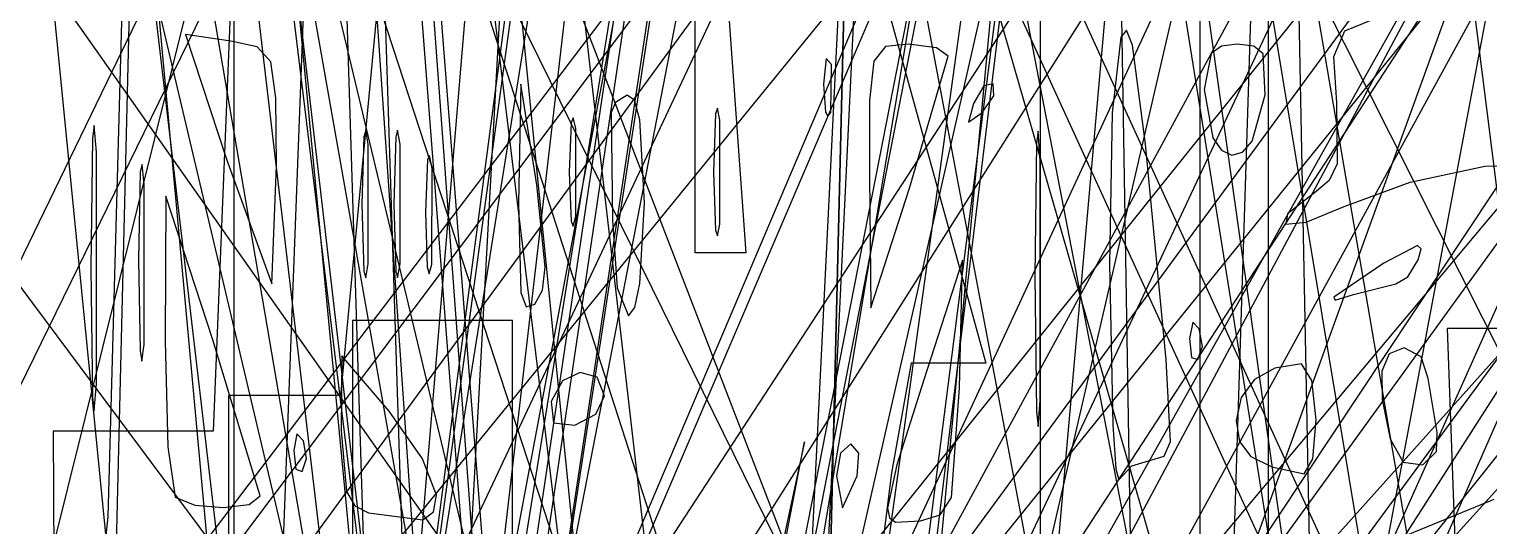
# Model space of a CAD drawing. Extents: x -109 to 333, y -74 to 385.
# Drawn here: x 125.63 to 159.97, y 19.52 to 31.21 of the extents above; entities that cross this region are included whole.
import ezdxf

# ---------------------------------------------------------------- set-up
doc = ezdxf.new("R2010")
doc.units = 0

msp = doc.modelspace()

# ---------------------------------------------------------------- linework, layer by layer
at = {"layer": 'Image'}
for p, q in [((118.020404, 368.39469), (142.488, 25.9432)), ((141.3, 25.9432), (141.3, 346.757)), ((138.448296, 19.091992), (106.07472, 344.59948)), ((95.32442, 344.22715), (127.698, 16.562)), ((133.325, 4.91508), (176.228, 330.389)), ((177.73287, 330.207709), (133.325, 4.91508)), ((101.53823, 328.130923), (130.5, 11.6848)), ((135.493, 1.60851), (97.511583, 327.47171)), ((176.120297, 327.378339), (146.013, 7.8379)), ((135.682, 1.77166), (185.634913, 327.00134)), ((96.233295, 323.61468), (135.493, 1.60851)), ((184.317895, 323.61467), (135.682, 1.77166)), ((141.48718, 2.359688), (194.92574, 322.203572)), ((148.146, -0.064316), (176.603799, 321.114249)), ((134.585641, 4.456282), (104.301299, 320.902383)), ((94.94758, 318.771205), (132.211, 0.73685)), ((134.47178, 1.526257), (185.258659, 317.255151)), ((134.65692, 0.736858), (97.3935, 316.65389)), ((183.000879, 316.861611), (132.214, -0.729183)), ((181.87199, 316.865885), (134.842, 0.96133)), ((134.842, -0.943995), (181.87199, 316.865885)), ((141.984441, 315.336486), (129.956, 21.7512)), ((127.484795, 19.73802), (135.750314, 313.32329)), ((114.515233, 310.957926), (137.375, 1.29274)), ((137.375, -20.0535), (114.515233, 310.957926)), ((123.03142, 6.32138), (198.241453, 308.470171)), ((170.207369, 306.305882), (133.236, -11.3987)), ((163.4351, 1.395366), (125.71525, 300.943603)), ((143.772, -7.16537), (180.744922, 296.992555)), ((114.51548, 296.333823), (137.375, 5.34648)), ((137.375, -1.05055), (114.51548, 296.333823)), ((131.097, 5.46407), (141.984444, 293.59506)), ((134.458543, 291.629841), (127.334, 5.46407)), ((86.29281, 288.243248), (134.724, 3.65315)), ((140.880999, 2.641827), (196.54739, 288.054941)), ((196.54739, 288.054941), (140.881, 3.95889)), ((183.001074, 287.490399), (144.853, 12.0257)), ((137.772062, 0.83093), (87.45938, 285.421028)), ((145.432261, 8.57419), (180.56996, 284.038883)), ((100.96859, 281.103915), (153.556, 8.3619)), ((152.192385, 2.717456), (99.6056, 280.534422)), ((106.21741, 279.964926), (140.233, 1.57846)), ((142.12414, 1.748905), (109.9997, 280.135371)), ((248.163038, 279.212831), (120.296, 15.1809)), ((257.762796, 278.460233), (134.404, 15.9768)), ((126.180398, 273.755549), (134.837, 5.6287)), ((134.83135, 6.73131), (248.62181, 272.909878)), ((245.903901, 269.052852), (132.962, 2.87428)), ((116.35666, 4.294634), (245.52138, 268.326528)), ((134.295048, -6.036473), (125.63867, 267.922959)), ((139.16277, 3.696502), (260.89478, 266.179938)), ((148.731078, 3.266602), (243.31995, 264.773766)), ((145.215427, 4.34841), (61.91562, 262.429836)), ((262.39978, 260.418127), (141.138, 2.15802)), ((76.885236, 251.097333), (134.835, 5.59235)), ((119.406196, 244.781241), (159.953, 8.15784)), ((159.952287, 1.008209), (119.406196, 244.781241)), ((139.94954, 2.192262), (81.999776, 244.462185)), ((152.521083, 230.481489), (132.954, 22.5888)), ((132.954073, -3.56368), (152.521083, 230.481489)), ((154.780332, -69.578204), (154.78, 225.752)), ((134.56508, -0.948098), (178.49421, 225.30792)), ((175.83243, 225.025704), (133.23, -1.23032)), ((146.12422, 204.706139), (135.305, 6.09908)), ((130.45553, 5.722784), (130.45588, 203.38909)), ((148.56998, 196.614875), (153.087, -73.7698)), ((141.785, -0.203891), (253.36806, 168.01715)), ((19.92263, 166.6996), (143.889, 0.360555)), ((223.64076, 166.742835), (151.298, 4.86749)), ((151.298, 1.77167), (223.64076, 166.742835)), ((151.5261, 2.253623), (70.86456, 166.272002)), ((154.590351, 3.219589), (185.25856, 166.51578)), ((245.194378, 164.818644), (137.698, -0.203891)), ((109.81314, 162.184466), (148.134, 23.3476)), ((250.169662, 161.431963), (132.61, 17.1057)), ((158.46381, 161.432035), (153.959, 18.8931)), ((235.283742, 158.045282), (126.451, 14.7846)), ((229.849728, 157.104573), (135.61, 8.07462)), ((254.872529, 156.968041), (142.643, 1.98563)), ((131.614, 5.2524), (229.732945, 155.693463)), ((92.877041, 154.000525), (165.361, -4.34315)), ((167.054, -4.90759), (94.570373, 153.717885)), ((226.274033, 153.529738), (145.371, 9.26744)), ((145.371, 5.50449), (226.274033, 153.529738)), ((243.959933, 153.529738), (149.416, 5.91092)), ((229.849728, 152.589023), (124.393, 8.4321)), ((120.396, 5.60988), (229.732945, 151.177913)), ((43.9542, 149.014231), (150.694, -2.65879)), ((96.062187, 147.509021), (142.999, 3.79803)), ((155.30722, 7.78631), (115.23295, 146.623186)), ((135.87021, 3.044134), (240.950445, 146.304883)), ((149.9676, 2.104701), (94.571335, 145.815698)), ((134.115174, 1.414184), (250.734105, 145.740418)), ((243.644255, 141.48836), (136.219, 7.54557)), ((156.194253, -3.85524), (153.4274, 138.683743)), ((144.799841, 1.901125), (253.3677, 138.101129)), ((253.3677, 138.101129), (144.8, 8.67446)), ((266.16178, 137.413309), (144.525, 3.12108)), ((139.350791, 0.24752), (260.98769, 136.200699)), ((144.543467, 2.183352), (242.9514, 136.12614)), ((157.587, 1.72652), (140.38617, 123.455634)), ((138.36981, 121.920871), (157.587, 1.72652)), ((141.593497, 0.713372), (188.77107, 89.043428)), ((184.7364, 88.430268), (137.584, 1.36858)), ((147.253242, 83.942935), (143.38, 5.69549)), ((143.60841, 2.156427), (147.48165, 81.875795)), ((154.025876, 58.117811), (143.396, 11.251)), ((145.369926, 54.983184), (144.095, 3.73145)), ((144.095, 2.55924), (145.369926, 54.983184)), ((145.817367, 2.524264), (156.44725, 48.54294)), ((153.179, 22.3915), (153.179, 36.6251)), ((149.416033, 32.929566), (149.416, 17.1846)), ((155.612121, 32.774483), (159.816561, 24.417183)), ((157.420459, 31.508939), (156.57267, 31.160296)), ((130.3768, 30.928738), (129.30576, 31.085936)), ((129.30576, 31.085936), (130.26851, 28.149216)), ((130.994007, 30.792995), (130.3768, 30.928738)), ((151.307691, 31.019035), (151.108233, 29.239442)), ((151.441092, 31.184492), (151.307691, 31.019035)), ((151.587655, 30.836126), (151.441092, 31.184492)), ((156.57267, 31.160296), (156.311126, 30.554972)), ((131.312193, 30.43942), (130.994007, 30.792995)), ((145.772761, 30.803409), (145.496401, 30.455487)), ((146.31153, 30.85694), (145.772761, 30.803409)), ((146.973833, 30.774037), (146.31153, 30.85694)), ((146.334997, 27.47028), (147.24514, 30.57472)), ((147.24514, 30.574718), (146.973833, 30.774037)), ((147.24514, 30.57472), (147.24514, 30.574718)), ((151.892405, 28.50514), (151.587655, 30.836126)), ((153.435771, 30.633756), (153.273188, 29.790854)), ((153.674465, 30.806604), (153.435771, 30.633756)), ((154.04962, 30.857004), (153.674465, 30.806604)), ((154.438849, 30.810146), (154.04962, 30.857004)), ((154.657926, 30.632552), (154.438849, 30.810146)), ((154.70814, 29.663034), (154.657926, 30.632552)), ((131.430442, 29.596325), (131.312193, 30.43942)), ((144.375754, 30.517967), (144.31495, 29.916231)), ((144.50236, 30.379442), (144.375754, 30.517967)), ((144.488418, 29.250554), (144.502388, 30.379444)), ((144.502388, 30.379444), (144.50236, 30.379442)), ((145.496401, 30.455487), (145.400069, 29.532181)), ((156.311126, 30.554972), (156.38412, 29.476502)), ((137.196705, 29.916213), (137.144316, 27.112813)), ((137.57587, 27.544363), (137.196705, 29.916213)), ((144.31495, 29.916231), (144.360151, 29.255024)), ((148.083925, 29.876751), (147.84059, 29.462079)), ((148.30817, 29.926193), (148.083925, 29.876751)), ((148.319591, 29.641092), (148.30817, 29.926193)), ((148.30817, 29.926193), (148.30817, 29.926193)), ((131.44784, 27.992018), (131.430442, 29.596325)), ((139.697783, 29.655948), (139.420382, 29.480572)), ((139.871989, 29.541336), (139.697783, 29.655948)), ((139.998709, 29.073666), (139.871989, 29.541336)), ((145.400069, 29.532181), (145.401387, 27.7525)), ((148.051241, 29.251428), (148.319591, 29.641092)), ((153.273188, 29.790854), (153.47005, 28.65588)), ((154.401881, 28.572878), (154.708138, 29.663036)), ((154.708138, 29.663036), (154.70814, 29.663034)), ((139.420382, 29.480572), (139.321488, 29.248278)), ((139.321488, 29.248278), (139.34971, 26.717708)), ((141.77361, 29.214781), (141.729027, 27.84661)), ((141.821869, 29.35141), (141.77361, 29.214781)), ((141.8808, 29.06956), (141.821869, 29.35141)), ((144.360151, 29.255024), (144.416748, 29.159776)), ((144.416748, 29.159776), (144.488418, 29.250554)), ((147.84059, 29.462079), (147.729974, 29.017325)), ((147.729974, 29.017325), (148.051241, 29.251428)), ((151.108233, 29.239442), (151.045005, 25.68292)), ((156.38412, 29.476502), (156.398029, 28.039565)), ((127.161635, 28.945588), (127.120341, 28.640807)), ((127.21206, 28.31683), (127.161635, 28.945588)), ((138.380686, 29.004297), (138.334637, 27.846604)), ((138.430532, 29.119902), (138.380686, 29.004297)), ((138.4914, 28.881404), (138.430532, 29.119902)), ((138.4914, 26.811784), (138.4914, 28.881404)), ((138.4914, 28.881404), (138.4914, 28.881404)), ((140.1023, 27.125348), (139.998709, 29.073666)), ((141.8808, 26.62363), (141.8808, 29.06956)), ((141.8808, 29.06956), (141.8808, 29.06956)), ((127.120341, 28.640807), (127.082193, 25.5887)), ((133.498841, 28.672673), (133.455482, 27.093993)), ((133.545776, 28.83032), (133.498841, 28.672673)), ((133.60309, 28.505103), (133.545776, 28.83032)), ((133.60309, 25.682883), (133.60309, 28.505103)), ((133.60309, 28.505103), (133.60309, 28.505103)), ((134.251434, 28.672673), (134.208075, 27.093993)), ((134.298367, 28.83032), (134.251434, 28.672673)), ((134.35568, 28.505103), (134.298367, 28.83032)), ((134.35568, 25.682883), (134.35568, 28.505103)), ((134.35568, 28.505103), (134.35568, 28.505103)), ((149.323085, 28.525212), (149.284643, 25.40054)), ((149.364168, 28.805124), (149.323085, 28.525212)), ((149.41416, 28.11148), (149.364168, 28.805124)), ((152.377522, 23.42514), (151.892405, 28.50514)), ((153.47005, 28.65588), (153.675936, 28.358181)), ((154.168646, 28.314294), (154.401881, 28.572878)), ((127.21206, 28.31682), (127.21206, 28.31683)), ((127.21206, 22.86054), (127.21206, 28.31682)), ((135.047814, 28.233229), (134.998573, 28.139164)), ((135.10724, 27.933908), (135.047814, 28.233229)), ((153.675936, 28.358181), (153.917733, 28.243523)), ((153.917733, 28.243523), (154.168646, 28.314294)), ((128.240281, 27.850568), (128.198298, 25.776983)), ((128.284747, 28.026843), (128.240281, 27.850568)), ((128.33872, 27.551793), (128.284747, 28.026843)), ((130.26851, 28.149216), (131.33955, 25.212496)), ((131.33955, 25.212496), (131.447841, 27.992016)), ((131.447841, 27.992016), (131.44784, 27.992018)), ((134.998573, 28.139164), (134.951132, 26.905828)), ((135.103402, 25.676128), (135.10724, 27.933908)), ((135.10724, 27.933908), (135.10724, 27.933908)), ((138.334637, 27.846604), (138.380686, 26.688893)), ((141.729027, 27.84661), (141.77361, 26.478411)), ((149.413201, 22.46704), (149.41433, 28.11148)), ((149.41433, 28.11148), (149.41416, 28.11148)), ((156.398029, 28.039565), (156.210278, 27.647233)), ((158.119308, 27.606141), (159.871814, 27.985243)), ((159.8718, 27.985243), (161.81416, 28.039136)), ((159.871814, 27.985243), (159.8718, 27.985243)), ((128.33694, 23.788813), (128.338916, 27.551793)), ((128.338916, 27.551793), (128.33872, 27.551793)), ((137.771582, 25.61158), (137.57587, 27.544363)), ((137.57587, 27.544363), (137.57587, 27.544363)), ((145.401387, 27.7525), (145.43198, 24.64806)), ((145.43198, 24.64806), (146.334997, 27.47028)), ((156.210278, 27.647233), (155.864165, 27.355832)), ((156.566204, 27.034635), (158.119308, 27.606141)), ((128.84295, 27.282029), (128.828585, 23.864009)), ((129.95292, 23.895369), (128.84295, 27.282029)), ((139.994949, 25.220354), (140.102303, 27.125348)), ((140.102303, 27.125348), (140.1023, 27.125348)), ((155.864165, 27.355832), (155.231003, 26.86657)), ((133.455482, 27.093993), (133.498841, 25.515314)), ((134.208075, 27.093993), (134.251433, 25.515314)), ((134.951132, 26.905828), (134.994222, 25.613274)), ((137.144316, 27.112813), (137.197424, 25.014584)), ((138.430532, 26.573285), (138.4914, 26.811784)), ((155.231003, 26.86657), (155.194094, 26.623806)), ((155.66773, 26.666756), (156.566204, 27.034635)), ((138.380686, 26.688893), (138.430532, 26.573285)), ((139.34971, 26.717708), (139.459463, 25.11844)), ((141.77361, 26.478411), (141.821869, 26.34178)), ((141.821869, 26.34178), (141.8808, 26.62363)), ((155.194094, 26.623806), (155.66773, 26.666756)), ((158.2849, 26.116917), (157.494969, 25.703931)), ((158.371151, 26.039802), (158.2849, 26.116917)), ((128.198298, 25.776983), (128.238233, 23.640746)), ((142.488, 25.9432), (141.3, 25.9432)), ((147.586041, 25.776829), (146.673883, 22.954609)), ((147.51342, 22.766479), (147.586041, 25.776829)), ((158.058395, 25.378674), (158.301376, 25.778212)), ((158.301376, 25.778212), (158.371151, 26.039802)), ((127.082193, 25.5887), (127.120341, 22.536569)), ((133.498841, 25.515314), (133.545775, 25.357667)), ((133.545775, 25.357667), (133.60309, 25.682883)), ((134.251433, 25.515314), (134.298367, 25.357667)), ((134.298367, 25.357667), (134.35568, 25.682883)), ((134.994222, 25.613274), (135.043069, 25.455103)), ((135.043069, 25.455103), (135.103402, 25.676128)), ((137.703475, 25.068428), (137.771582, 25.61158)), ((151.045005, 25.68292), (151.12174, 21.901137)), ((157.494969, 25.703931), (156.31795, 24.902979)), ((137.523487, 24.740963), (137.703475, 25.068428)), ((139.459463, 25.11844), (139.726008, 24.459928)), ((139.875696, 24.661793), (139.994949, 25.220354)), ((149.284643, 25.40054), (149.322104, 22.210497)), ((156.784484, 24.964396), (157.77904, 25.212497)), ((157.77904, 25.212498), (158.058395, 25.378674)), ((157.77904, 25.212497), (157.77904, 25.212498)), ((137.197424, 25.014584), (137.321785, 24.678168)), ((137.321785, 24.678168), (137.523487, 24.740963)), ((156.31795, 24.902979), (156.353729, 24.834173)), ((156.353729, 24.834173), (156.784484, 24.964396)), ((139.726008, 24.459928), (139.875696, 24.661793)), ((159.816561, 24.417183), (164.021011, 16.059873)), ((135.117, 24.3494), (133.236, 24.3494)), ((133.236, 24.3494), (133.236, 2.14796)), ((136.999, 24.3494), (135.117, 24.3494)), ((136.999, 13.8131), (136.999, 24.3494)), ((153.002252, 24.317463), (152.926856, 23.926843)), ((153.1542, 24.154173), (153.002252, 24.317463)), ((153.154183, 24.154172), (153.1542, 24.154173)), ((153.226997, 23.738583), (153.154183, 24.154172)), ((161.312, 24.1613), (158.989, 24.1613)), ((158.989, 24.1613), (159.236528, 17.32765)), ((128.282536, 23.396624), (128.33694, 23.788813)), ((128.828585, 23.864009), (128.892119, 21.376318)), ((131.06742, 20.226479), (129.95292, 23.895369)), ((152.926856, 23.926843), (152.972657, 23.484245)), ((153.124493, 23.432954), (153.226997, 23.738583)), ((157.97628, 23.707425), (157.622796, 23.568848)), ((158.374918, 23.495395), (157.97628, 23.707425)), ((128.238233, 23.640746), (128.282536, 23.396624)), ((132.98398, 23.519049), (132.968712, 21.759249)), ((134.09758, 22.216229), (132.98398, 23.519049)), ((152.474303, 21.504366), (152.377522, 23.42514)), ((152.972657, 23.484245), (153.124493, 23.432954)), ((157.622796, 23.568848), (157.448251, 23.159748)), ((158.540724, 22.985614), (158.374918, 23.495395)), ((138.595101, 23.128272), (138.172167, 22.93197)), ((138.9883, 23.018933), (138.595101, 23.128272)), ((139.16162, 22.583693), (138.9883, 23.018933)), ((146.38, 23.3476), (145.91866, 20.7661)), ((148.134, 23.3476), (146.38, 23.3476)), ((154.935803, 23.234566), (154.450631, 22.962802)), ((155.561131, 23.331138), (154.935803, 23.234566)), ((155.805153, 22.944255), (155.561131, 23.331138)), ((157.448251, 23.159748), (157.454202, 22.490072)), ((127.161635, 22.231783), (127.21206, 22.86054)), ((138.172167, 22.93197), (137.90964, 22.450287)), ((146.673883, 22.954609), (146.042307, 20.952586)), ((147.324695, 20.1896), (147.51342, 22.766479)), ((147.51342, 22.766479), (147.51342, 22.766479)), ((154.450631, 22.962802), (154.13672, 22.542777)), ((155.90665, 22.014088), (155.805153, 22.944255)), ((158.7505, 21.717134), (158.540724, 22.985614)), ((127.120341, 22.536569), (127.161635, 22.231783)), ((131.637, 22.5888), (130.32, 22.5888)), ((130.32, 22.5888), (130.32, 18.4496)), ((132.954, 22.5888), (131.637, 22.5888)), ((137.90964, 22.450287), (137.964389, 21.945738)), ((138.958143, 22.149494), (139.161621, 22.583693)), ((139.161621, 22.583693), (139.16162, 22.583693)), ((149.363023, 21.859818), (149.413201, 22.46704)), ((153.179, 8.15784), (153.179, 22.3915)), ((154.13672, 22.542777), (154.025171, 22.001418)), ((157.454202, 22.490072), (157.642203, 21.569765)), ((134.884053, 21.098513), (134.09758, 22.216229)), ((138.468933, 21.890979), (138.958143, 22.149494)), ((149.322104, 22.210497), (149.363023, 21.859818)), ((154.025171, 22.001418), (154.103769, 21.505323)), ((155.82375, 21.096763), (155.906653, 22.014098)), ((155.906653, 22.014098), (155.90665, 22.014088)), ((129.956, 21.7512), (126.193, 21.7512)), ((126.193, 21.7512), (126.239397, 14.5075)), ((131.928805, 21.683489), (131.853409, 21.292869)), ((132.08075, 21.520199), (131.928805, 21.683489)), ((132.968712, 21.759249), (133.093957, 20.330573)), ((137.964389, 21.945738), (138.468933, 21.890979)), ((151.12174, 21.901137), (151.188473, 20.858239)), ((158.737386, 21.26917), (158.7505, 21.717142)), ((158.7505, 21.717142), (158.7505, 21.717134)), ((128.892119, 21.376318), (129.065064, 20.195119)), ((131.853409, 21.292869), (131.89921, 20.850271)), ((132.080736, 21.520198), (132.08075, 21.520199)), ((132.153548, 21.104609), (132.080736, 21.520198)), ((143.86598, 21.501169), (140.385, 5.34167)), ((140.385, 3.408447), (143.86598, 21.501169)), ((144.959659, 21.449431), (144.71878, 21.228356)), ((145.142726, 21.228356), (144.959659, 21.449431)), ((152.332331, 21.161455), (152.474303, 21.504366)), ((154.103769, 21.505323), (154.368037, 21.152283)), ((157.642203, 21.569765), (157.948163, 21.018402)), ((132.051046, 20.79898), (132.153548, 21.104609)), ((135.21117, 20.240679), (134.884053, 21.098513)), ((144.71878, 21.228356), (144.618591, 20.69683)), ((145.10392, 20.69683), (145.142726, 21.228356)), ((146.042307, 20.952586), (145.823476, 19.939642)), ((151.570896, 20.935127), (152.041001, 21.073299)), ((152.041, 21.0733), (152.332331, 21.161455)), ((152.041001, 21.073299), (152.041, 21.0733)), ((154.368037, 21.152283), (154.860687, 20.908633)), ((155.624431, 20.740708), (155.82375, 21.096763)), ((157.948163, 21.018402), (158.411283, 20.959799)), ((158.411283, 20.959799), (158.737386, 21.26917)), ((131.89921, 20.850271), (132.051046, 20.79898)), ((144.618591, 20.69683), (144.762852, 19.944257)), ((144.762852, 19.944257), (145.10392, 20.69683)), ((145.10392, 20.69683), (145.10392, 20.69683)), ((145.91866, 20.7661), (145.656378, 18.713182)), ((151.188473, 20.858239), (151.264512, 20.60292)), ((151.264512, 20.60292), (151.570896, 20.935127)), ((154.860687, 20.908633), (155.624431, 20.740708)), ((133.093957, 20.330573), (133.293861, 19.993288)), ((129.065064, 20.195119), (129.523869, 20.00574)), ((129.523869, 20.00574), (130.197375, 19.950761)), ((130.197375, 19.950761), (130.80532, 20.025793)), ((130.80532, 20.025793), (131.067444, 20.226446)), ((131.067444, 20.226446), (131.06742, 20.226479)), ((133.293861, 19.993288), (133.611938, 19.827329)), ((135.141346, 19.848316), (135.211198, 20.240671)), ((135.211198, 20.240671), (135.21117, 20.240679)), ((145.823476, 19.939642), (145.866502, 19.706798)), ((147.061618, 19.777241), (147.324695, 20.1896)), ((160.082451, 20.139082), (153.17801, 17.31363)), ((126.804852, 13.28454), (127.484795, 19.73802)), ((133.611938, 19.827329), (134.891654, 19.659012)), ((134.891654, 19.659012), (135.141346, 19.848316)), ((145.866502, 19.706798), (146.00991, 19.604491)), ((146.00991, 19.604491), (146.59413, 19.635849)), ((146.59413, 19.635849), (147.061618, 19.777241))]:
    msp.add_line(p, q, dxfattribs=at)

doc.saveas('drawing.dxf')
